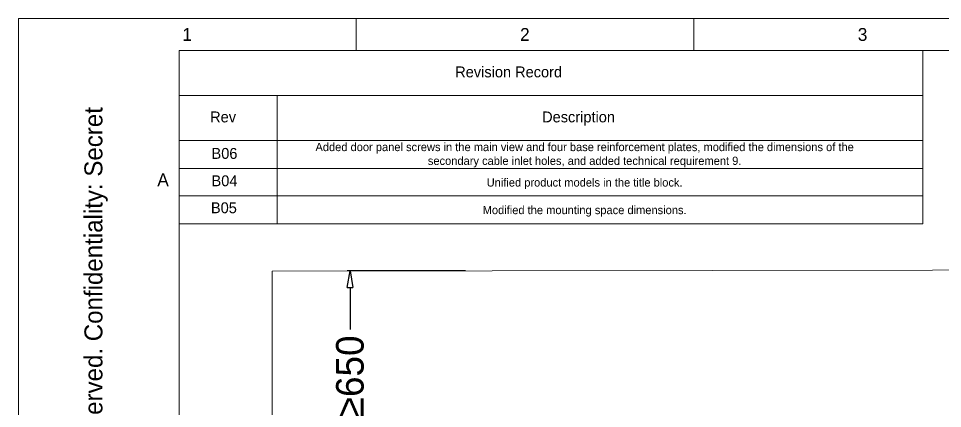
# Model space of a CAD drawing. Header units: inches. Extents: x -4705 to 38647, y 7098 to 31800.
# Drawn here: x 14027 to 17373, y 29003 to 30415 of the extents above; entities that cross this region are included whole.
import ezdxf

# ---------------------------------------------------------------- set-up
doc = ezdxf.new("R2010")
doc.units = ezdxf.units.IN
doc.header["$LTSCALE"] = 10
doc.header["$MEASUREMENT"] = 0
doc.layers.get('0').update_dxf_attribs({"lineweight": 0})
doc.layers.get('Defpoints').update_dxf_attribs({"lineweight": 0})
doc.styles.add('DWGTransNewTextStyle', font='SourceHanSansCN-Normal.ttf')
doc.styles.get("Standard").update_dxf_attribs({"font": 'SourceHanSansCN-Normal.ttf'})
doc.dimstyles.get("Standard").update_dxf_attribs({"dimtxt": 60, "dimasz": 30, "dimexe": 0.18, "dimexo": 0.0625, "dimgap": 5, "dimtad": 0, "dimtoh": 1, "dimdec": 0, "dimdsep": 46, "dimtxsty": 'Standard', "dimblk": 'CLOSEDBLANK', "dimcen": 0.09, "dimadec": 0, "dimazin": 0, "dimtfac": 1, "dimtdec": 0, "dimtofl": 0, "dimtmove": 0, "dimatfit": 3, "dimldrblk": 'CLOSEDBLANK', "dimfxl": 1, "dimtolj": 1, "dimtzin": 0, "dimarcsym": 0})

# ---------------------------------------------------------------- blocks, each defined once
blk = doc.blocks.new('_ClosedBlank')
at = {"color": 0, "linetype": 'ByBlock', "lineweight": -2}
for p, q in [((-1, 0.167), (0, 0)), ((-1, 0.167), (-1, -0.167)), ((0, 0), (-1, -0.167))]:
    blk.add_line(p, q, dxfattribs=at)
blk = doc.blocks.new('*D52')
at = {"color": 0, "lineweight": -2, "ltscale": 30, "transparency": 16777216}
for p, q in [((15646.3, 29501.2), (15217.7, 29501.2)), ((15227.7, 29441.2), (15227.7, 29288.4)), ((15227.7, 28797.1), (15227.7, 28949.8)), ((16494.8, 28737.1), (15217.7, 28737.1))]:
    blk.add_line(p, q, dxfattribs=at)
at = {"layer": 'Defpoints', "color": 0, "transparency": 16777216}
for p in [(15227.7, 29501.2), (15651.3, 29501.2), (16499.8, 28737.1)]:
    blk.add_point(p, dxfattribs=at)
at = {"color": 0, "lineweight": -2, "transparency": 16777216, "xscale": 60, "yscale": 60, "zscale": 60}
for p, rotation in [((15227.7, 29501.2), 90), ((15227.7, 28737.1), 270)]:
    blk.add_blockref('_ClosedBlank', p, dxfattribs=dict(at, rotation=rotation))
at = {"color": 0, "ltscale": 50, "transparency": 16777216, "insert": (15227.7, 29119.1), "char_height": 100, "attachment_point": 5, "rotation": 90}
blk.add_mtext('\\A1;≥650', dxfattribs=at)
blk = doc.blocks.new('_DotSmall')
at = {"color": 0, "linetype": 'ByBlock', "const_width": 0.5}
blk.add_lwpolyline([(-0.0625, 0, 1), (0.0625, 0, 1)], format="xyb", close=True, dxfattribs=at)

msp = doc.modelspace()

# ---------------------------------------------------------------- linework, layer by layer
at = {"color": 7, "linetype": 'Continuous', "lineweight": 0}
for p, q in [((14027.318, 30415.284), (23808.068, 30415.284)), ((15249.912, 30415.284), (15249.912, 30298.846)), ((16472.506, 30415.284), (16472.506, 30298.846)), ((14609.506, 30298.846), (23691.631, 30298.846)), ((14609.506, 30298.846), (14609.506, 23615.334))]:
    msp.add_line(p, q, dxfattribs=at)
msp.add_line((14027.318, 30415.284), (14027.318, 23498.896))
at = {"color": 0, "linetype": 'Continuous', "lineweight": 0}
for p, q in [((14609.506, 30298.846), (14609.506, 29871.527)), ((16738.915, 30298.846), (14609.506, 30298.846)), ((17301.697, 29871.527), (17301.697, 30298.846)), ((17301.697, 29671.251), (17301.697, 30199.718)), ((14609.506, 30135.834), (17301.697, 30135.834)), ((14964.407, 30135.834), (14964.407, 29972.821)), ((14609.506, 29972.821), (17301.697, 29972.821)), ((14964.407, 29972.821), (14964.407, 29871.527)), ((14609.506, 29871.527), (17301.697, 29871.527)), ((14964.407, 29873.693), (14964.407, 29772.399)), ((14609.506, 29772.399), (17301.697, 29772.399)), ((14964.407, 29772.545), (14964.407, 29671.251)), ((14609.506, 29671.251), (17301.697, 29671.251))]:
    msp.add_line(p, q, dxfattribs=at)
at = {"color": 0, "ltscale": 50}
msp.add_lwpolyline([(14945.5, 29500.15), (18929.239, 29506.102), (18929.239, 26548.114), (14945.5, 26542.161)], close=True, dxfattribs=at)

# ---------------------------------------------------------------- texts
at = {"color": 7, "linetype": 'Continuous', "lineweight": 0, "char_height": 46.575, "attachment_point": 2, "style": 'DWGTransNewTextStyle'}
for s, insert in [('1', (14638.049, 30380.691)), ('2', (15860.643, 30380.691)), ('3', (17083.237, 30380.691)), ('A', (14550.721, 29854.393))]:
    msp.add_mtext(s, dxfattribs=dict(at, insert=insert))
at = {"color": 0, "linetype": 'Continuous', "lineweight": 0, "char_height": 39.4335, "attachment_point": 1, "style": 'DWGTransNewTextStyle'}
for s, insert in [('Revision Record', (15608.488, 30241.412)), ('Rev', (14721.234, 30078.4)), ('Description', (15923.085, 30078.4)), ('B04', (14726.209, 29847.119)), ('B05', (14724.122, 29749.343))]:
    msp.add_mtext(s, dxfattribs=dict(at, insert=insert))
at = {"color": 7, "linetype": 'Continuous', "lineweight": 0, "insert": (14265.981, 29297.189), "char_height": 65.205, "attachment_point": 2, "rotation": 90, "style": 'DWGTransNewTextStyle'}
msp.add_mtext('All rights reserved. Confidentiality: Secret', dxfattribs=at)
at = {"color": 1, "linetype": 'Continuous', "lineweight": 0, "insert": (14726.209, 29946.247), "char_height": 39.4335, "attachment_point": 1, "style": 'DWGTransNewTextStyle'}
msp.add_mtext('B06', dxfattribs=at)
at = {"color": 1, "linetype": 'Continuous', "lineweight": 0, "insert": (16076.987, 29920.325), "char_height": 30, "width": 1973.86317, "attachment_point": 5, "style": 'DWGTransNewTextStyle'}
msp.add_mtext('Added door panel screws in the main view and four base reinforcement plates, modified the dimensions of the secondary cable inlet holes, and added technical requirement 9.', dxfattribs=at)
at = {"linetype": 'Continuous', "lineweight": 0, "char_height": 30, "attachment_point": 5, "style": 'DWGTransNewTextStyle'}
for s, insert in [('Unified product models in the title block.', (16076.987, 29816.958)), ('Modified the mounting space dimensions.', (16076.987, 29717.062))]:
    msp.add_mtext(s, dxfattribs=dict(at, insert=insert))

# ---------------------------------------------------------------- dimensions: what is measured, and where the dimension line sits
at = {"color": 0, "ltscale": 30}
dim = msp.add_linear_dim(base=(15227.741, 29501.204), p1=(16499.849, 28737.069), p2=(15651.301, 29501.204), angle=90, text='≥650', dimstyle='Standard', override={"dimtxt": 100, "dimasz": 60, "dimexe": 10, "dimexo": 5, "dimgap": 4, "dimzin": 0, "dimtxsty": 'Standard', "dimcen": 5.0292, "dimatfit": 2, "dimldrblk": 'DotSmall'}, dxfattribs=at)
dim.commit()
dim.dimension.update_dxf_attribs({"geometry": '*D52', "text_midpoint": (15227.741, 29119.137), "dimtype": 160})

doc.saveas('drawing.dxf')
